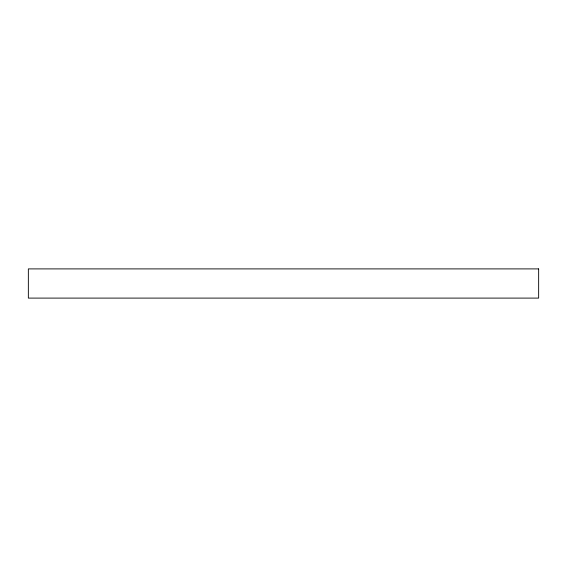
<?xml version="1.0" encoding="UTF-8"?>
<svg xmlns="http://www.w3.org/2000/svg" width="567" height="567" viewBox="0 0 567 567"><rect width="100%" height="100%" fill="white"/><g stroke="black" fill="none" stroke-linecap="round" stroke-linejoin="round"><path stroke-width="0.85" d="M538.65 268.9L28.35 268.9L28.35 298.1L538.65 298.1L538.65 268.9"/></g></svg>
